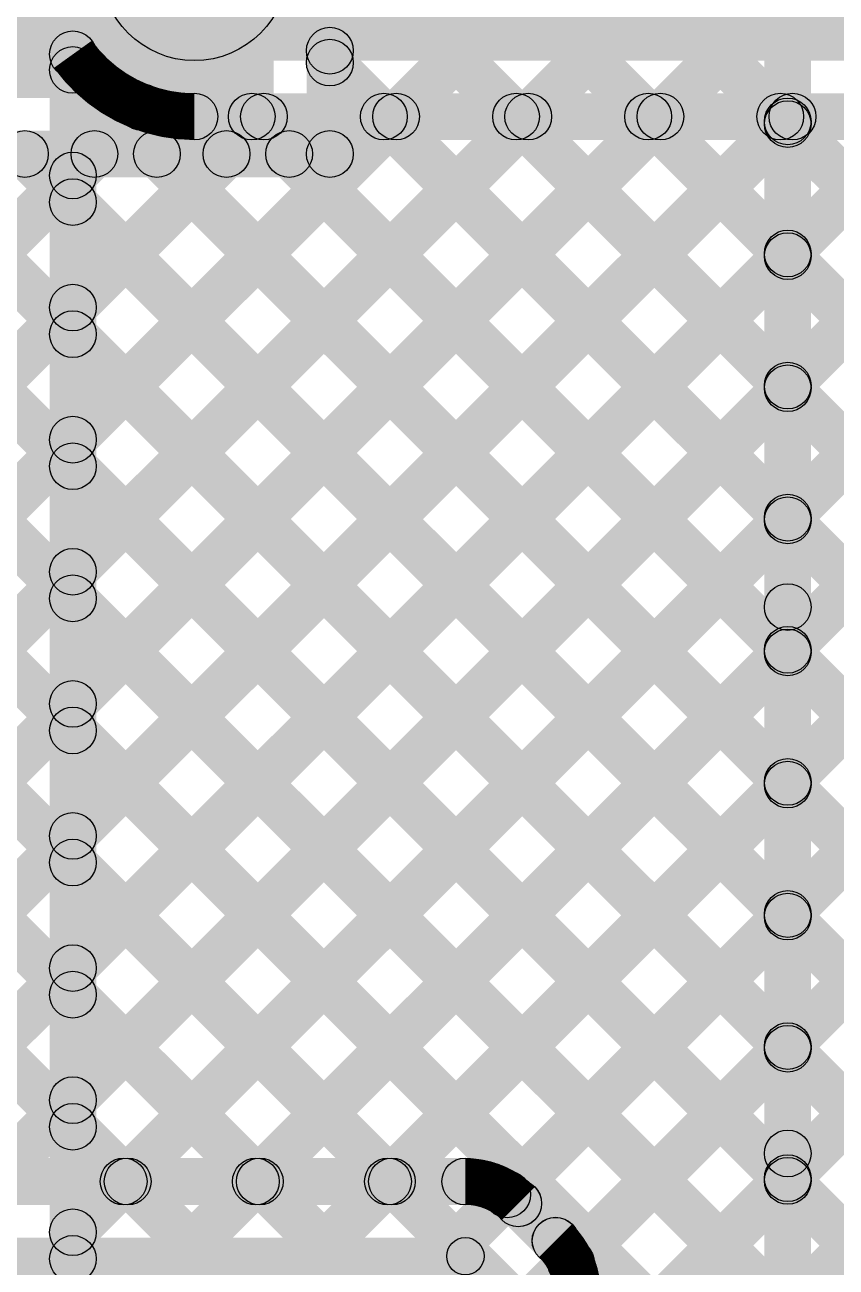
# Model space of a CAD drawing. Header units: millimetres. Extents: x -0.08 to 5.25, y -0.08 to 2.73.
# Drawn here: x 0.9567 to 1.1304, y 0.9347 to 1.2007 of the extents above; entities that cross this region are included whole.
import ezdxf

# ---------------------------------------------------------------- set-up
doc = ezdxf.new("R2010")
doc.units = ezdxf.units.MM
doc.header["$MEASUREMENT"] = 0
doc.layers.add('BottomLayer', color=5, linetype='Continuous')
doc.layers.add('TopLayer', color=1, linetype='Continuous')

msp = doc.modelspace()

# ---------------------------------------------------------------- hatches: boundary and pattern name
at = {"layer": 'BottomLayer'}
for points in [[(0.97054, 0.79717), (0.96346, 0.80424), (1.46176, 1.30254), (1.46883, 1.29546)], [(0.97054, 0.82545), (0.96346, 0.83253), (1.43347, 1.30254), (1.44055, 1.29546)], [(0.97054, 0.82545), (0.96346, 0.83253), (1.43347, 1.30254), (1.44055, 1.29546)], [(0.97054, 0.79717), (0.96346, 0.80424), (1.46176, 1.30254), (1.46883, 1.29546)], [(1.06192, 0.86027), (1.05485, 0.86734), (1.49004, 1.30254), (1.49711, 1.29546)], [(1.06192, 0.86027), (1.05485, 0.86734), (1.49004, 1.30254), (1.49711, 1.29546)], [(0.97054, 0.91031), (0.96346, 0.91738), (1.29162, 1.24554), (1.29869, 1.23846)], [(0.97054, 0.85374), (0.96346, 0.86081), (1.34819, 1.24554), (1.35526, 1.23846)], [(0.97054, 0.96688), (0.96346, 0.97395), (1.23505, 1.24554), (1.24212, 1.23846)], [(0.97054, 0.93859), (0.96346, 0.94566), (1.26334, 1.24554), (1.27041, 1.23846)], [(0.97054, 0.88202), (0.96346, 0.88909), (1.31991, 1.24554), (1.32698, 1.23846)], [(0.97054, 0.93859), (0.96346, 0.94566), (1.26334, 1.24554), (1.27041, 1.23846)], [(0.97054, 0.96688), (0.96346, 0.97395), (1.23505, 1.24554), (1.24212, 1.23846)], [(0.97054, 0.85374), (0.96346, 0.86081), (1.34819, 1.24554), (1.35526, 1.23846)], [(0.97054, 0.88202), (0.96346, 0.88909), (1.31991, 1.24554), (1.32698, 1.23846)], [(0.97054, 0.91031), (0.96346, 0.91738), (1.29162, 1.24554), (1.29869, 1.23846)], [(0.993, 1.193), (0.993, 1.233), (1.154, 1.233), (1.154, 1.193)], [(0.972, 0.56257), (0.962, 0.56257), (0.962, 1.19435), (0.972, 1.19435)], [(0.972, 0.56257), (0.962, 0.56257), (0.962, 1.19435), (0.972, 1.19435)], [(0.96346, 1.18746), (0.97054, 1.19453), (1.32153, 0.84354), (1.31446, 0.83646)], [(0.96346, 1.18746), (0.97054, 1.19453), (1.32153, 0.84354), (1.31446, 0.83646)], [(0.97054, 1.16487), (0.96346, 1.17194), (0.97814, 1.18661), (0.98521, 1.17954)], [(0.97054, 1.16487), (0.96346, 1.17194), (0.97814, 1.18661), (0.98521, 1.17954)], [(0.97054, 0.99516), (0.96346, 1.00223), (1.14577, 1.18454), (1.15284, 1.17746)], [(0.97054, 1.13658), (0.96346, 1.14365), (1.00435, 1.18454), (1.01142, 1.17746)], [(0.97054, 1.05173), (0.96346, 1.0588), (1.0892, 1.18454), (1.09627, 1.17746)], [(0.97054, 1.02344), (0.96346, 1.03052), (1.11748, 1.18454), (1.12456, 1.17746)], [(0.97054, 1.08001), (0.96346, 1.08708), (1.06092, 1.18454), (1.06799, 1.17746)], [(0.97054, 1.1083), (0.96346, 1.11537), (1.03263, 1.18454), (1.0397, 1.17746)], [(0.97054, 1.13658), (0.96346, 1.14365), (1.00435, 1.18454), (1.01142, 1.17746)], [(0.97054, 1.13658), (0.96346, 1.14365), (1.00435, 1.18454), (1.01142, 1.17746)], [(0.97054, 1.02344), (0.96346, 1.03052), (1.11748, 1.18454), (1.12456, 1.17746)], [(0.97054, 1.1083), (0.96346, 1.11537), (1.03263, 1.18454), (1.0397, 1.17746)], [(0.97054, 0.99516), (0.96346, 1.00223), (1.14577, 1.18454), (1.15284, 1.17746)], [(0.97054, 1.08001), (0.96346, 1.08708), (1.06092, 1.18454), (1.06799, 1.17746)], [(0.97054, 1.05173), (0.96346, 1.0588), (1.0892, 1.18454), (1.09627, 1.17746)], [(0.993, 1.176), (0.993, 1.186), (1.154, 1.186), (1.154, 1.176)], [(0.993, 1.176), (0.993, 1.186), (1.154, 1.186), (1.154, 1.176)], [(1.00174, 1.17746), (1.00881, 1.18454), (1.34981, 0.84354), (1.34274, 0.83646)], [(1.00174, 1.17746), (1.00881, 1.18454), (1.34981, 0.84354), (1.34274, 0.83646)], [(1.03003, 1.17746), (1.0371, 1.18454), (1.3781, 0.84354), (1.37103, 0.83646)], [(1.03003, 1.17746), (1.0371, 1.18454), (1.3781, 0.84354), (1.37103, 0.83646)], [(1.05831, 1.17746), (1.06538, 1.18454), (1.40638, 0.84354), (1.39931, 0.83646)], [(1.05831, 1.17746), (1.06538, 1.18454), (1.40638, 0.84354), (1.39931, 0.83646)], [(1.08659, 1.17746), (1.09367, 1.18454), (1.43467, 0.84354), (1.42759, 0.83646)], [(1.08659, 1.17746), (1.09367, 1.18454), (1.43467, 0.84354), (1.42759, 0.83646)], [(1.11488, 1.17746), (1.12195, 1.18454), (1.46295, 0.84354), (1.45588, 0.83646)], [(1.11488, 1.17746), (1.12195, 1.18454), (1.46295, 0.84354), (1.45588, 0.83646)], [(0.96346, 1.15917), (0.97054, 1.16624), (1.29324, 0.84354), (1.28617, 0.83646)], [(0.96346, 1.15917), (0.97054, 1.16624), (1.29324, 0.84354), (1.28617, 0.83646)], [(0.96346, 1.13089), (0.97054, 1.13796), (1.26496, 0.84354), (1.25789, 0.83646)], [(0.96346, 1.13089), (0.97054, 1.13796), (1.26496, 0.84354), (1.25789, 0.83646)], [(0.96346, 1.1026), (0.97054, 1.10968), (1.23668, 0.84354), (1.2296, 0.83646)], [(0.96346, 1.1026), (0.97054, 1.10968), (1.23668, 0.84354), (1.2296, 0.83646)], [(0.96346, 1.07432), (0.97054, 1.08139), (1.20839, 0.84354), (1.20132, 0.83646)], [(0.96346, 1.07432), (0.97054, 1.08139), (1.20839, 0.84354), (1.20132, 0.83646)], [(0.96346, 1.04604), (0.97054, 1.05311), (1.18011, 0.84354), (1.17304, 0.83646)], [(0.96346, 1.04604), (0.97054, 1.05311), (1.18011, 0.84354), (1.17304, 0.83646)], [(0.96346, 1.01775), (0.97054, 1.02482), (1.15182, 0.84354), (1.14475, 0.83646)], [(0.96346, 1.01775), (0.97054, 1.02482), (1.15182, 0.84354), (1.14475, 0.83646)], [(0.96346, 0.98947), (0.97054, 0.99654), (1.12872, 0.83835), (1.12165, 0.83128)], [(0.96346, 0.98947), (0.97054, 0.99654), (1.12872, 0.83835), (1.12165, 0.83128)], [(0.96346, 0.96118), (0.97054, 0.96825), (1.07491, 0.86388), (1.06784, 0.85681)], [(0.96346, 0.96118), (0.97054, 0.96825), (1.07491, 0.86388), (1.06784, 0.85681)], [(0.96346, 0.9329), (0.97054, 0.93997), (1.04806, 0.86244), (1.04099, 0.85537)], [(0.96346, 0.9329), (0.97054, 0.93997), (1.04806, 0.86244), (1.04099, 0.85537)]]:
    msp.add_hatch(color=5, dxfattribs=at).paths.add_polyline_path(points)
h = msp.add_hatch(color=5, dxfattribs=at)
edge = h.paths.add_edge_path()
edge.add_arc((0.993, 1.213), 0.02, 0, 360)
h = msp.add_hatch(color=5, dxfattribs=at)
edge = h.paths.add_edge_path()
edge.add_arc((0.967, 1.19435), 0.005, 0, 360)
h = msp.add_hatch(color=5, dxfattribs=at)
edge = h.paths.add_edge_path()
edge.add_arc((0.967, 1.19435), 0.005, 0, 360)
h = msp.add_hatch(color=5, dxfattribs=at)
edge = h.paths.add_edge_path()
edge.add_arc((0.967, 1.19435), 0.005, 0, 360)
h = msp.add_hatch(color=5, dxfattribs=at)
edge = h.paths.add_edge_path()
edge.add_arc((0.967, 1.19435), 0.005, 0, 360)
h = msp.add_hatch(color=5, dxfattribs=at)
edge = h.paths.add_edge_path()
edge.add_arc((0.967, 1.19099), 0.005, 0, 360)
h = msp.add_hatch(color=5, dxfattribs=at)
edge = h.paths.add_edge_path()
edge.add_arc((0.967, 1.19099), 0.005, 0, 360)
h = msp.add_hatch(color=5, dxfattribs=at)
edge = h.paths.add_edge_path()
edge.add_arc((0.98167, 1.18307), 0.005, 0, 360)
h = msp.add_hatch(color=5, dxfattribs=at)
edge = h.paths.add_edge_path()
edge.add_arc((0.98167, 1.18307), 0.005, 0, 360)
h = msp.add_hatch(color=5, dxfattribs=at)
edge = h.paths.add_edge_path()
edge.add_arc((0.993, 1.181), 0.005, 0, 360)
h = msp.add_hatch(color=5, dxfattribs=at)
edge = h.paths.add_edge_path()
edge.add_arc((0.993, 1.181), 0.005, 0, 360)
h = msp.add_hatch(color=5, dxfattribs=at)
edge = h.paths.add_edge_path()
edge.add_arc((0.993, 1.181), 0.005, 0, 360)
h = msp.add_hatch(color=5, dxfattribs=at)
edge = h.paths.add_edge_path()
edge.add_arc((0.993, 1.181), 0.005, 0, 360)
h = msp.add_hatch(color=5, dxfattribs=at)
edge = h.paths.add_edge_path()
edge.add_arc((1.00528, 1.181), 0.005, 0, 360)
h = msp.add_hatch(color=5, dxfattribs=at)
edge = h.paths.add_edge_path()
edge.add_arc((1.00528, 1.181), 0.005, 0, 360)
h = msp.add_hatch(color=5, dxfattribs=at)
edge = h.paths.add_edge_path()
edge.add_arc((1.00788, 1.181), 0.005, 0, 360)
h = msp.add_hatch(color=5, dxfattribs=at)
edge = h.paths.add_edge_path()
edge.add_arc((1.00788, 1.181), 0.005, 0, 360)
h = msp.add_hatch(color=5, dxfattribs=at)
edge = h.paths.add_edge_path()
edge.add_arc((1.00788, 1.181), 0.005, 0, 360)
h = msp.add_hatch(color=5, dxfattribs=at)
edge = h.paths.add_edge_path()
edge.add_arc((1.03356, 1.181), 0.005, 0, 360)
h = msp.add_hatch(color=5, dxfattribs=at)
edge = h.paths.add_edge_path()
edge.add_arc((1.03356, 1.181), 0.005, 0, 360)
h = msp.add_hatch(color=5, dxfattribs=at)
edge = h.paths.add_edge_path()
edge.add_arc((1.03617, 1.181), 0.005, 0, 360)
h = msp.add_hatch(color=5, dxfattribs=at)
edge = h.paths.add_edge_path()
edge.add_arc((1.03617, 1.181), 0.005, 0, 360)
h = msp.add_hatch(color=5, dxfattribs=at)
edge = h.paths.add_edge_path()
edge.add_arc((1.06185, 1.181), 0.005, 0, 360)
h = msp.add_hatch(color=5, dxfattribs=at)
edge = h.paths.add_edge_path()
edge.add_arc((1.06185, 1.181), 0.005, 0, 360)
h = msp.add_hatch(color=5, dxfattribs=at)
edge = h.paths.add_edge_path()
edge.add_arc((1.06445, 1.181), 0.005, 0, 360)
h = msp.add_hatch(color=5, dxfattribs=at)
edge = h.paths.add_edge_path()
edge.add_arc((1.06445, 1.181), 0.005, 0, 360)
h = msp.add_hatch(color=5, dxfattribs=at)
edge = h.paths.add_edge_path()
edge.add_arc((1.09013, 1.181), 0.005, 0, 360)
h = msp.add_hatch(color=5, dxfattribs=at)
edge = h.paths.add_edge_path()
edge.add_arc((1.09013, 1.181), 0.005, 0, 360)
h = msp.add_hatch(color=5, dxfattribs=at)
edge = h.paths.add_edge_path()
edge.add_arc((1.09274, 1.181), 0.005, 0, 360)
h = msp.add_hatch(color=5, dxfattribs=at)
edge = h.paths.add_edge_path()
edge.add_arc((1.09274, 1.181), 0.005, 0, 360)
h = msp.add_hatch(color=5, dxfattribs=at)
edge = h.paths.add_edge_path()
edge.add_arc((1.11841, 1.181), 0.005, 0, 360)
h = msp.add_hatch(color=5, dxfattribs=at)
edge = h.paths.add_edge_path()
edge.add_arc((1.11841, 1.181), 0.005, 0, 360)
h = msp.add_hatch(color=5, dxfattribs=at)
edge = h.paths.add_edge_path()
edge.add_arc((1.12102, 1.181), 0.005, 0, 360)
h = msp.add_hatch(color=5, dxfattribs=at)
edge = h.paths.add_edge_path()
edge.add_arc((1.12102, 1.181), 0.005, 0, 360)
h = msp.add_hatch(color=5, dxfattribs=at)
edge = h.paths.add_edge_path()
edge.add_arc((0.967, 1.1684), 0.005, 0, 360)
h = msp.add_hatch(color=5, dxfattribs=at)
edge = h.paths.add_edge_path()
edge.add_arc((0.967, 1.1684), 0.005, 0, 360)
h = msp.add_hatch(color=5, dxfattribs=at)
edge = h.paths.add_edge_path()
edge.add_arc((0.967, 1.16271), 0.005, 0, 360)
h = msp.add_hatch(color=5, dxfattribs=at)
edge = h.paths.add_edge_path()
edge.add_arc((0.967, 1.16271), 0.005, 0, 360)
h = msp.add_hatch(color=5, dxfattribs=at)
edge = h.paths.add_edge_path()
edge.add_arc((0.967, 1.14012), 0.005, 0, 360)
h = msp.add_hatch(color=5, dxfattribs=at)
edge = h.paths.add_edge_path()
edge.add_arc((0.967, 1.14012), 0.005, 0, 360)
h = msp.add_hatch(color=5, dxfattribs=at)
edge = h.paths.add_edge_path()
edge.add_arc((0.967, 1.14012), 0.005, 0, 360)
h = msp.add_hatch(color=5, dxfattribs=at)
edge = h.paths.add_edge_path()
edge.add_arc((0.967, 1.13442), 0.005, 0, 360)
h = msp.add_hatch(color=5, dxfattribs=at)
edge = h.paths.add_edge_path()
edge.add_arc((0.967, 1.13442), 0.005, 0, 360)
h = msp.add_hatch(color=5, dxfattribs=at)
edge = h.paths.add_edge_path()
edge.add_arc((0.967, 1.11183), 0.005, 0, 360)
h = msp.add_hatch(color=5, dxfattribs=at)
edge = h.paths.add_edge_path()
edge.add_arc((0.967, 1.11183), 0.005, 0, 360)
h = msp.add_hatch(color=5, dxfattribs=at)
edge = h.paths.add_edge_path()
edge.add_arc((0.967, 1.10614), 0.005, 0, 360)
h = msp.add_hatch(color=5, dxfattribs=at)
edge = h.paths.add_edge_path()
edge.add_arc((0.967, 1.10614), 0.005, 0, 360)
h = msp.add_hatch(color=5, dxfattribs=at)
edge = h.paths.add_edge_path()
edge.add_arc((0.967, 1.08355), 0.005, 0, 360)
h = msp.add_hatch(color=5, dxfattribs=at)
edge = h.paths.add_edge_path()
edge.add_arc((0.967, 1.08355), 0.005, 0, 360)
h = msp.add_hatch(color=5, dxfattribs=at)
edge = h.paths.add_edge_path()
edge.add_arc((0.967, 1.07786), 0.005, 0, 360)
h = msp.add_hatch(color=5, dxfattribs=at)
edge = h.paths.add_edge_path()
edge.add_arc((0.967, 1.07786), 0.005, 0, 360)
h = msp.add_hatch(color=5, dxfattribs=at)
edge = h.paths.add_edge_path()
edge.add_arc((0.967, 1.05526), 0.005, 0, 360)
h = msp.add_hatch(color=5, dxfattribs=at)
edge = h.paths.add_edge_path()
edge.add_arc((0.967, 1.05526), 0.005, 0, 360)
h = msp.add_hatch(color=5, dxfattribs=at)
edge = h.paths.add_edge_path()
edge.add_arc((0.967, 1.04957), 0.005, 0, 360)
h = msp.add_hatch(color=5, dxfattribs=at)
edge = h.paths.add_edge_path()
edge.add_arc((0.967, 1.04957), 0.005, 0, 360)
h = msp.add_hatch(color=5, dxfattribs=at)
edge = h.paths.add_edge_path()
edge.add_arc((0.967, 1.02698), 0.005, 0, 360)
h = msp.add_hatch(color=5, dxfattribs=at)
edge = h.paths.add_edge_path()
edge.add_arc((0.967, 1.02698), 0.005, 0, 360)
h = msp.add_hatch(color=5, dxfattribs=at)
edge = h.paths.add_edge_path()
edge.add_arc((0.967, 1.02129), 0.005, 0, 360)
h = msp.add_hatch(color=5, dxfattribs=at)
edge = h.paths.add_edge_path()
edge.add_arc((0.967, 1.02129), 0.005, 0, 360)
h = msp.add_hatch(color=5, dxfattribs=at)
edge = h.paths.add_edge_path()
edge.add_arc((0.967, 0.9987), 0.005, 0, 360)
h = msp.add_hatch(color=5, dxfattribs=at)
edge = h.paths.add_edge_path()
edge.add_arc((0.967, 0.9987), 0.005, 0, 360)
h = msp.add_hatch(color=5, dxfattribs=at)
edge = h.paths.add_edge_path()
edge.add_arc((0.967, 0.993), 0.005, 0, 360)
h = msp.add_hatch(color=5, dxfattribs=at)
edge = h.paths.add_edge_path()
edge.add_arc((0.967, 0.993), 0.005, 0, 360)
h = msp.add_hatch(color=5, dxfattribs=at)
edge = h.paths.add_edge_path()
edge.add_arc((0.967, 0.97041), 0.005, 0, 360)
h = msp.add_hatch(color=5, dxfattribs=at)
edge = h.paths.add_edge_path()
edge.add_arc((0.967, 0.97041), 0.005, 0, 360)
h = msp.add_hatch(color=5, dxfattribs=at)
edge = h.paths.add_edge_path()
edge.add_arc((0.967, 0.96472), 0.005, 0, 360)
h = msp.add_hatch(color=5, dxfattribs=at)
edge = h.paths.add_edge_path()
edge.add_arc((0.967, 0.96472), 0.005, 0, 360)
h = msp.add_hatch(color=5, dxfattribs=at)
edge = h.paths.add_edge_path()
edge.add_arc((0.967, 0.94213), 0.005, 0, 360)
h = msp.add_hatch(color=5, dxfattribs=at)
edge = h.paths.add_edge_path()
edge.add_arc((0.967, 0.94213), 0.005, 0, 360)
h = msp.add_hatch(color=5, dxfattribs=at)
edge = h.paths.add_edge_path()
edge.add_arc((0.967, 0.93643), 0.005, 0, 360)
h = msp.add_hatch(color=5, dxfattribs=at)
edge = h.paths.add_edge_path()
edge.add_arc((0.967, 0.93643), 0.005, 0, 360)
at = {"layer": 'TopLayer'}
for points in [[(1.02554, 1.19158), (1.01846, 1.19865), (1.25946, 1.43965), (1.26654, 1.43258)], [(1.02554, 1.19158), (1.01846, 1.19865), (1.25946, 1.43965), (1.26654, 1.43258)], [(1.02554, 1.19158), (1.01846, 1.19865), (1.25946, 1.43965), (1.26654, 1.43258)], [(0.746, 1.185), (1.01, 1.185), (1.01, 1.392), (0.746, 1.392)], [(1.125, 1.076), (1.115, 1.076), (1.115, 1.2725), (1.125, 1.2725)], [(1.125, 1.076), (1.115, 1.076), (1.115, 1.2725), (1.125, 1.2725)], [(0.8117, 0.94946), (0.80463, 0.95654), (1.11646, 1.26837), (1.12354, 1.2613)], [(0.85154, 0.9893), (0.84446, 0.99637), (1.11646, 1.26837), (1.12354, 1.2613)], [(1.04208, 1.25027), (1.04915, 1.25734), (1.12354, 1.18295), (1.11646, 1.17588)], [(1.04208, 1.25027), (1.04915, 1.25734), (1.12354, 1.18295), (1.11646, 1.17588)], [(1.027, 1.173), (1.017, 1.173), (1.017, 1.25288), (1.027, 1.25288)], [(1.027, 1.173), (1.017, 1.173), (1.017, 1.25288), (1.027, 1.25288)], [(1.01846, 1.24559), (1.02554, 1.25267), (1.12354, 1.15467), (1.11646, 1.14759)], [(1.01846, 1.24559), (1.02554, 1.25267), (1.12354, 1.15467), (1.11646, 1.14759)], [(0.83999, 0.94946), (0.83292, 0.95654), (1.11646, 1.24008), (1.12354, 1.23301)], [(0.85154, 0.96101), (0.84446, 0.96808), (1.11646, 1.24008), (1.12354, 1.23301)], [(1.01846, 1.21731), (1.02554, 1.22438), (1.12354, 1.12638), (1.11646, 1.11931)], [(1.01846, 1.21731), (1.02554, 1.22438), (1.12354, 1.12638), (1.11646, 1.11931)], [(0.86827, 0.94946), (0.8612, 0.95654), (1.11646, 1.2118), (1.12354, 1.20473)], [(0.86827, 0.94946), (0.8612, 0.95654), (1.11646, 1.2118), (1.12354, 1.20473)], [(1.01846, 1.18903), (1.02554, 1.1961), (1.12354, 1.0981), (1.11646, 1.09103)], [(1.01846, 1.18903), (1.02554, 1.1961), (1.12354, 1.0981), (1.11646, 1.09103)], [(0.89656, 0.94946), (0.88948, 0.95654), (1.11646, 1.18352), (1.12354, 1.17644)], [(0.89656, 0.94946), (0.88948, 0.95654), (1.11646, 1.18352), (1.12354, 1.17644)], [(0.748, 1.168), (0.748, 1.178), (1.022, 1.178), (1.022, 1.168)], [(0.75765, 0.95198), (0.75058, 0.95905), (0.96806, 1.17654), (0.97513, 1.16946)], [(0.75518, 1.16946), (0.76225, 1.17654), (0.98225, 0.95654), (0.97518, 0.94946)], [(0.78342, 0.94946), (0.77635, 0.95654), (0.99635, 1.17654), (1.00342, 1.16946)], [(0.78342, 0.94946), (0.77635, 0.95654), (0.99635, 1.17654), (1.00342, 1.16946)], [(0.78347, 1.16946), (0.79054, 1.17654), (1.01054, 0.95654), (1.00347, 0.94946)], [(0.81175, 1.16946), (0.81882, 1.17654), (1.03882, 0.95654), (1.03175, 0.94946)], [(0.84004, 1.16946), (0.84711, 1.17654), (1.12354, 0.90011), (1.11646, 0.89304)], [(0.85154, 1.04587), (0.84446, 1.05294), (0.96806, 1.17654), (0.97513, 1.16946)], [(0.85154, 1.01758), (0.84446, 1.02465), (0.99635, 1.17654), (1.00342, 1.16946)], [(0.848, 1.168), (0.848, 1.178), (1.022, 1.178), (1.022, 1.168)], [(0.86832, 1.16946), (0.87539, 1.17654), (1.12354, 0.92839), (1.11646, 0.92132)], [(0.86832, 1.16946), (0.87539, 1.17654), (1.12354, 0.92839), (1.11646, 0.92132)], [(0.8966, 1.16946), (0.90368, 1.17654), (1.12354, 0.95668), (1.11646, 0.9496)], [(0.8966, 1.16946), (0.90368, 1.17654), (1.12354, 0.95668), (1.11646, 0.9496)], [(0.92489, 1.16946), (0.93196, 1.17654), (1.12354, 0.98496), (1.11646, 0.97789)], [(0.92489, 1.16946), (0.93196, 1.17654), (1.12354, 0.98496), (1.11646, 0.97789)], [(0.95317, 1.16946), (0.96024, 1.17654), (1.12354, 1.01324), (1.11646, 1.00617)], [(0.95317, 1.16946), (0.96024, 1.17654), (1.12354, 1.01324), (1.11646, 1.00617)], [(0.98146, 1.16946), (0.98853, 1.17654), (1.12354, 1.04153), (1.11646, 1.03446)], [(0.98146, 1.16946), (0.98853, 1.17654), (1.12354, 1.04153), (1.11646, 1.03446)], [(1.00974, 1.16946), (1.01681, 1.17654), (1.12354, 1.06981), (1.11646, 1.06274)], [(1.00974, 1.16946), (1.01681, 1.17654), (1.12354, 1.06981), (1.11646, 1.06274)], [(0.84446, 1.16504), (0.85154, 1.17211), (1.12354, 0.90011), (1.11646, 0.89304)], [(0.92484, 0.94946), (0.91777, 0.95654), (1.11646, 1.15523), (1.12354, 1.14816)], [(0.92484, 0.94946), (0.91777, 0.95654), (1.11646, 1.15523), (1.12354, 1.14816)], [(0.84446, 1.13675), (0.85154, 1.14382), (1.03882, 0.95654), (1.03175, 0.94946)], [(0.95312, 0.94946), (0.94605, 0.95654), (1.11646, 1.12695), (1.12354, 1.11988)], [(0.95312, 0.94946), (0.94605, 0.95654), (1.11646, 1.12695), (1.12354, 1.11988)], [(0.84446, 1.10847), (0.85154, 1.11554), (1.01054, 0.95654), (1.00347, 0.94946)], [(0.98141, 0.94946), (0.97434, 0.95654), (1.11646, 1.09866), (1.12354, 1.09159)], [(0.98141, 0.94946), (0.97434, 0.95654), (1.11646, 1.09866), (1.12354, 1.09159)], [(0.84446, 1.08018), (0.85154, 1.08725), (0.98225, 0.95654), (0.97518, 0.94946)], [(1.125, 0.959), (1.115, 0.959), (1.115, 1.076), (1.125, 1.076)], [(1.125, 0.959), (1.115, 0.959), (1.115, 1.076), (1.125, 1.076)], [(1.125, 0.959), (1.115, 0.959), (1.115, 1.076), (1.125, 1.076)], [(1.125, 0.959), (1.115, 0.959), (1.115, 1.076), (1.125, 1.076)], [(1.00969, 0.94946), (1.00262, 0.95654), (1.11646, 1.07038), (1.12354, 1.06331)], [(1.00969, 0.94946), (1.00262, 0.95654), (1.11646, 1.07038), (1.12354, 1.06331)], [(1.03798, 0.94946), (1.03091, 0.95654), (1.11646, 1.04209), (1.12354, 1.03502)], [(1.03798, 0.94946), (1.03091, 0.95654), (1.11646, 1.04209), (1.12354, 1.03502)], [(1.06351, 0.94671), (1.05644, 0.95378), (1.11646, 1.01381), (1.12354, 1.00674)], [(1.06351, 0.94671), (1.05644, 0.95378), (1.11646, 1.01381), (1.12354, 1.00674)], [(1.07712, 0.93204), (1.07005, 0.93911), (1.11646, 0.98553), (1.12354, 0.97845)], [(1.07712, 0.93204), (1.07005, 0.93911), (1.11646, 0.98553), (1.12354, 0.97845)], [(0.75663, 0.948), (0.75663, 0.958), (1.051, 0.958), (1.051, 0.948)], [(0.848, 0.948), (0.848, 0.958), (1.051, 0.958), (1.051, 0.948)], [(1.125, 0.895), (1.115, 0.895), (1.115, 0.959), (1.125, 0.959)], [(1.125, 0.895), (1.115, 0.895), (1.115, 0.959), (1.125, 0.959)], [(1.07854, 0.90517), (1.07146, 0.91224), (1.11646, 0.95724), (1.12354, 0.95017)], [(1.07854, 0.90517), (1.07146, 0.91224), (1.11646, 0.95724), (1.12354, 0.95017)], [(1.05879, 0.94476), (1.06586, 0.95184), (1.07384, 0.94386), (1.06676, 0.93679)], [(1.05879, 0.94476), (1.06586, 0.95184), (1.07384, 0.94386), (1.06676, 0.93679)], [(0.75, 0.933), (0.75, 0.941), (1.051, 0.941), (1.051, 0.933)], [(1.04817, 0.93417), (1.05383, 0.93983), (1.06183, 0.93183), (1.05617, 0.92617)]]:
    msp.add_hatch(color=1, dxfattribs=at).paths.add_polyline_path(points)
h = msp.add_hatch(color=1, dxfattribs=at)
edge = h.paths.add_edge_path()
edge.add_arc((1.022, 1.19512), 0.005, 0, 360)
h = msp.add_hatch(color=1, dxfattribs=at)
edge = h.paths.add_edge_path()
edge.add_arc((1.022, 1.19512), 0.005, 0, 360)
h = msp.add_hatch(color=1, dxfattribs=at)
edge = h.paths.add_edge_path()
edge.add_arc((1.022, 1.19512), 0.005, 0, 360)
h = msp.add_hatch(color=1, dxfattribs=at)
edge = h.paths.add_edge_path()
edge.add_arc((1.022, 1.19256), 0.005, 0, 360)
h = msp.add_hatch(color=1, dxfattribs=at)
edge = h.paths.add_edge_path()
edge.add_arc((1.022, 1.19256), 0.005, 0, 360)
h = msp.add_hatch(color=1, dxfattribs=at)
edge = h.paths.add_edge_path()
edge.add_arc((1.12, 1.17998), 0.005, 0, 360)
h = msp.add_hatch(color=1, dxfattribs=at)
edge = h.paths.add_edge_path()
edge.add_arc((1.12, 1.17998), 0.005, 0, 360)
h = msp.add_hatch(color=1, dxfattribs=at)
edge = h.paths.add_edge_path()
edge.add_arc((1.12, 1.17941), 0.005, 0, 360)
h = msp.add_hatch(color=1, dxfattribs=at)
edge = h.paths.add_edge_path()
edge.add_arc((1.12, 1.17941), 0.005, 0, 360)
h = msp.add_hatch(color=1, dxfattribs=at)
edge = h.paths.add_edge_path()
edge.add_arc((0.95671, 1.173), 0.005, 0, 360)
h = msp.add_hatch(color=1, dxfattribs=at)
edge = h.paths.add_edge_path()
edge.add_arc((0.95671, 1.173), 0.005, 0, 360)
h = msp.add_hatch(color=1, dxfattribs=at)
edge = h.paths.add_edge_path()
edge.add_arc((0.9716, 1.173), 0.005, 0, 360)
h = msp.add_hatch(color=1, dxfattribs=at)
edge = h.paths.add_edge_path()
edge.add_arc((0.9716, 1.173), 0.005, 0, 360)
h = msp.add_hatch(color=1, dxfattribs=at)
edge = h.paths.add_edge_path()
edge.add_arc((0.98499, 1.173), 0.005, 0, 360)
h = msp.add_hatch(color=1, dxfattribs=at)
edge = h.paths.add_edge_path()
edge.add_arc((0.98499, 1.173), 0.005, 0, 360)
h = msp.add_hatch(color=1, dxfattribs=at)
edge = h.paths.add_edge_path()
edge.add_arc((0.99988, 1.173), 0.005, 0, 360)
h = msp.add_hatch(color=1, dxfattribs=at)
edge = h.paths.add_edge_path()
edge.add_arc((0.99988, 1.173), 0.005, 0, 360)
h = msp.add_hatch(color=1, dxfattribs=at)
edge = h.paths.add_edge_path()
edge.add_arc((0.99988, 1.173), 0.005, 0, 360)
h = msp.add_hatch(color=1, dxfattribs=at)
edge = h.paths.add_edge_path()
edge.add_arc((1.01328, 1.173), 0.005, 0, 360)
h = msp.add_hatch(color=1, dxfattribs=at)
edge = h.paths.add_edge_path()
edge.add_arc((1.01328, 1.173), 0.005, 0, 360)
h = msp.add_hatch(color=1, dxfattribs=at)
edge = h.paths.add_edge_path()
edge.add_arc((1.022, 1.173), 0.005, 0, 360)
h = msp.add_hatch(color=1, dxfattribs=at)
edge = h.paths.add_edge_path()
edge.add_arc((1.022, 1.173), 0.005, 0, 360)
h = msp.add_hatch(color=1, dxfattribs=at)
edge = h.paths.add_edge_path()
edge.add_arc((1.022, 1.173), 0.005, 0, 360)
h = msp.add_hatch(color=1, dxfattribs=at)
edge = h.paths.add_edge_path()
edge.add_arc((1.022, 1.173), 0.005, 0, 360)
h = msp.add_hatch(color=1, dxfattribs=at)
edge = h.paths.add_edge_path()
edge.add_arc((1.12, 1.1517), 0.005, 0, 360)
h = msp.add_hatch(color=1, dxfattribs=at)
edge = h.paths.add_edge_path()
edge.add_arc((1.12, 1.1517), 0.005, 0, 360)
h = msp.add_hatch(color=1, dxfattribs=at)
edge = h.paths.add_edge_path()
edge.add_arc((1.12, 1.15113), 0.005, 0, 360)
h = msp.add_hatch(color=1, dxfattribs=at)
edge = h.paths.add_edge_path()
edge.add_arc((1.12, 1.15113), 0.005, 0, 360)
h = msp.add_hatch(color=1, dxfattribs=at)
edge = h.paths.add_edge_path()
edge.add_arc((1.12, 1.12341), 0.005, 0, 360)
h = msp.add_hatch(color=1, dxfattribs=at)
edge = h.paths.add_edge_path()
edge.add_arc((1.12, 1.12341), 0.005, 0, 360)
h = msp.add_hatch(color=1, dxfattribs=at)
edge = h.paths.add_edge_path()
edge.add_arc((1.12, 1.12285), 0.005, 0, 360)
h = msp.add_hatch(color=1, dxfattribs=at)
edge = h.paths.add_edge_path()
edge.add_arc((1.12, 1.12285), 0.005, 0, 360)
h = msp.add_hatch(color=1, dxfattribs=at)
edge = h.paths.add_edge_path()
edge.add_arc((1.12, 1.09513), 0.005, 0, 360)
h = msp.add_hatch(color=1, dxfattribs=at)
edge = h.paths.add_edge_path()
edge.add_arc((1.12, 1.09513), 0.005, 0, 360)
h = msp.add_hatch(color=1, dxfattribs=at)
edge = h.paths.add_edge_path()
edge.add_arc((1.12, 1.09456), 0.005, 0, 360)
h = msp.add_hatch(color=1, dxfattribs=at)
edge = h.paths.add_edge_path()
edge.add_arc((1.12, 1.09456), 0.005, 0, 360)
h = msp.add_hatch(color=1, dxfattribs=at)
edge = h.paths.add_edge_path()
edge.add_arc((1.12, 1.076), 0.005, 0, 360)
h = msp.add_hatch(color=1, dxfattribs=at)
edge = h.paths.add_edge_path()
edge.add_arc((1.12, 1.076), 0.005, 0, 360)
h = msp.add_hatch(color=1, dxfattribs=at)
edge = h.paths.add_edge_path()
edge.add_arc((1.12, 1.076), 0.005, 0, 360)
h = msp.add_hatch(color=1, dxfattribs=at)
edge = h.paths.add_edge_path()
edge.add_arc((1.12, 1.076), 0.005, 0, 360)
h = msp.add_hatch(color=1, dxfattribs=at)
edge = h.paths.add_edge_path()
edge.add_arc((1.12, 1.076), 0.005, 0, 360)
h = msp.add_hatch(color=1, dxfattribs=at)
edge = h.paths.add_edge_path()
edge.add_arc((1.12, 1.076), 0.005, 0, 360)
h = msp.add_hatch(color=1, dxfattribs=at)
edge = h.paths.add_edge_path()
edge.add_arc((1.12, 1.06684), 0.005, 0, 360)
h = msp.add_hatch(color=1, dxfattribs=at)
edge = h.paths.add_edge_path()
edge.add_arc((1.12, 1.06684), 0.005, 0, 360)
h = msp.add_hatch(color=1, dxfattribs=at)
edge = h.paths.add_edge_path()
edge.add_arc((1.12, 1.06628), 0.005, 0, 360)
h = msp.add_hatch(color=1, dxfattribs=at)
edge = h.paths.add_edge_path()
edge.add_arc((1.12, 1.06628), 0.005, 0, 360)
h = msp.add_hatch(color=1, dxfattribs=at)
edge = h.paths.add_edge_path()
edge.add_arc((1.12, 1.03856), 0.005, 0, 360)
h = msp.add_hatch(color=1, dxfattribs=at)
edge = h.paths.add_edge_path()
edge.add_arc((1.12, 1.03856), 0.005, 0, 360)
h = msp.add_hatch(color=1, dxfattribs=at)
edge = h.paths.add_edge_path()
edge.add_arc((1.12, 1.03799), 0.005, 0, 360)
h = msp.add_hatch(color=1, dxfattribs=at)
edge = h.paths.add_edge_path()
edge.add_arc((1.12, 1.03799), 0.005, 0, 360)
h = msp.add_hatch(color=1, dxfattribs=at)
edge = h.paths.add_edge_path()
edge.add_arc((1.12, 1.01027), 0.005, 0, 360)
h = msp.add_hatch(color=1, dxfattribs=at)
edge = h.paths.add_edge_path()
edge.add_arc((1.12, 1.01027), 0.005, 0, 360)
h = msp.add_hatch(color=1, dxfattribs=at)
edge = h.paths.add_edge_path()
edge.add_arc((1.12, 1.00971), 0.005, 0, 360)
h = msp.add_hatch(color=1, dxfattribs=at)
edge = h.paths.add_edge_path()
edge.add_arc((1.12, 1.00971), 0.005, 0, 360)
h = msp.add_hatch(color=1, dxfattribs=at)
edge = h.paths.add_edge_path()
edge.add_arc((1.12, 0.98199), 0.005, 0, 360)
h = msp.add_hatch(color=1, dxfattribs=at)
edge = h.paths.add_edge_path()
edge.add_arc((1.12, 0.98199), 0.005, 0, 360)
h = msp.add_hatch(color=1, dxfattribs=at)
edge = h.paths.add_edge_path()
edge.add_arc((1.12, 0.98142), 0.005, 0, 360)
h = msp.add_hatch(color=1, dxfattribs=at)
edge = h.paths.add_edge_path()
edge.add_arc((1.12, 0.98142), 0.005, 0, 360)
h = msp.add_hatch(color=1, dxfattribs=at)
edge = h.paths.add_edge_path()
edge.add_arc((1.12, 0.959), 0.005, 0, 360)
h = msp.add_hatch(color=1, dxfattribs=at)
edge = h.paths.add_edge_path()
edge.add_arc((1.12, 0.959), 0.005, 0, 360)
h = msp.add_hatch(color=1, dxfattribs=at)
edge = h.paths.add_edge_path()
edge.add_arc((1.12, 0.959), 0.005, 0, 360)
h = msp.add_hatch(color=1, dxfattribs=at)
edge = h.paths.add_edge_path()
edge.add_arc((1.12, 0.959), 0.005, 0, 360)
h = msp.add_hatch(color=1, dxfattribs=at)
edge = h.paths.add_edge_path()
edge.add_arc((1.12, 0.959), 0.005, 0, 360)
h = msp.add_hatch(color=1, dxfattribs=at)
edge = h.paths.add_edge_path()
edge.add_arc((1.12, 0.959), 0.005, 0, 360)
h = msp.add_hatch(color=1, dxfattribs=at)
edge = h.paths.add_edge_path()
edge.add_arc((0.97787, 0.953), 0.005, 0, 360)
h = msp.add_hatch(color=1, dxfattribs=at)
edge = h.paths.add_edge_path()
edge.add_arc((0.97787, 0.953), 0.005, 0, 360)
h = msp.add_hatch(color=1, dxfattribs=at)
edge = h.paths.add_edge_path()
edge.add_arc((0.97872, 0.953), 0.005, 0, 360)
h = msp.add_hatch(color=1, dxfattribs=at)
edge = h.paths.add_edge_path()
edge.add_arc((0.97872, 0.953), 0.005, 0, 360)
h = msp.add_hatch(color=1, dxfattribs=at)
edge = h.paths.add_edge_path()
edge.add_arc((1.00616, 0.953), 0.005, 0, 360)
h = msp.add_hatch(color=1, dxfattribs=at)
edge = h.paths.add_edge_path()
edge.add_arc((1.00616, 0.953), 0.005, 0, 360)
h = msp.add_hatch(color=1, dxfattribs=at)
edge = h.paths.add_edge_path()
edge.add_arc((1.007, 0.953), 0.005, 0, 360)
h = msp.add_hatch(color=1, dxfattribs=at)
edge = h.paths.add_edge_path()
edge.add_arc((1.007, 0.953), 0.005, 0, 360)
h = msp.add_hatch(color=1, dxfattribs=at)
edge = h.paths.add_edge_path()
edge.add_arc((1.03444, 0.953), 0.005, 0, 360)
h = msp.add_hatch(color=1, dxfattribs=at)
edge = h.paths.add_edge_path()
edge.add_arc((1.03444, 0.953), 0.005, 0, 360)
h = msp.add_hatch(color=1, dxfattribs=at)
edge = h.paths.add_edge_path()
edge.add_arc((1.03529, 0.953), 0.005, 0, 360)
h = msp.add_hatch(color=1, dxfattribs=at)
edge = h.paths.add_edge_path()
edge.add_arc((1.03529, 0.953), 0.005, 0, 360)
h = msp.add_hatch(color=1, dxfattribs=at)
edge = h.paths.add_edge_path()
edge.add_arc((1.051, 0.953), 0.005, 0, 360)
h = msp.add_hatch(color=1, dxfattribs=at)
edge = h.paths.add_edge_path()
edge.add_arc((1.051, 0.953), 0.005, 0, 360)
h = msp.add_hatch(color=1, dxfattribs=at)
edge = h.paths.add_edge_path()
edge.add_arc((1.051, 0.953), 0.005, 0, 360)
h = msp.add_hatch(color=1, dxfattribs=at)
edge = h.paths.add_edge_path()
edge.add_arc((1.051, 0.953), 0.005, 0, 360)
h = msp.add_hatch(color=1, dxfattribs=at)
edge = h.paths.add_edge_path()
edge.add_arc((1.051, 0.953), 0.005, 0, 360)
h = msp.add_hatch(color=1, dxfattribs=at)
edge = h.paths.add_edge_path()
edge.add_arc((1.051, 0.953), 0.005, 0, 360)
h = msp.add_hatch(color=1, dxfattribs=at)
edge = h.paths.add_edge_path()
edge.add_arc((1.12, 0.95371), 0.005, 0, 360)
h = msp.add_hatch(color=1, dxfattribs=at)
edge = h.paths.add_edge_path()
edge.add_arc((1.12, 0.95371), 0.005, 0, 360)
h = msp.add_hatch(color=1, dxfattribs=at)
edge = h.paths.add_edge_path()
edge.add_arc((1.12, 0.95314), 0.005, 0, 360)
h = msp.add_hatch(color=1, dxfattribs=at)
edge = h.paths.add_edge_path()
edge.add_arc((1.12, 0.95314), 0.005, 0, 360)
h = msp.add_hatch(color=1, dxfattribs=at)
edge = h.paths.add_edge_path()
edge.add_arc((1.05997, 0.95025), 0.005, 0, 360)
h = msp.add_hatch(color=1, dxfattribs=at)
edge = h.paths.add_edge_path()
edge.add_arc((1.05997, 0.95025), 0.005, 0, 360)
h = msp.add_hatch(color=1, dxfattribs=at)
edge = h.paths.add_edge_path()
edge.add_arc((1.06231, 0.94831), 0.005, 0, 360)
h = msp.add_hatch(color=1, dxfattribs=at)
edge = h.paths.add_edge_path()
edge.add_arc((1.06231, 0.94831), 0.005, 0, 360)
h = msp.add_hatch(color=1, dxfattribs=at)
edge = h.paths.add_edge_path()
edge.add_arc((1.06233, 0.9483), 0.005, 0, 360)
h = msp.add_hatch(color=1, dxfattribs=at)
edge = h.paths.add_edge_path()
edge.add_arc((1.06233, 0.9483), 0.005, 0, 360)
h = msp.add_hatch(color=1, dxfattribs=at)
edge = h.paths.add_edge_path()
edge.add_arc((1.06233, 0.9483), 0.005, 0, 360)
h = msp.add_hatch(color=1, dxfattribs=at)
edge = h.paths.add_edge_path()
edge.add_arc((1.06233, 0.9483), 0.005, 0, 360)
h = msp.add_hatch(color=1, dxfattribs=at)
edge = h.paths.add_edge_path()
edge.add_arc((1.0703, 0.94033), 0.005, 0, 360)
h = msp.add_hatch(color=1, dxfattribs=at)
edge = h.paths.add_edge_path()
edge.add_arc((1.0703, 0.94033), 0.005, 0, 360)
h = msp.add_hatch(color=1, dxfattribs=at)
edge = h.paths.add_edge_path()
edge.add_arc((1.0703, 0.94033), 0.005, 0, 360)
h = msp.add_hatch(color=1, dxfattribs=at)
edge = h.paths.add_edge_path()
edge.add_arc((1.0703, 0.94033), 0.005, 0, 360)
h = msp.add_hatch(color=1, dxfattribs=at)
edge = h.paths.add_edge_path()
edge.add_arc((1.07031, 0.94031), 0.005, 0, 360)
h = msp.add_hatch(color=1, dxfattribs=at)
edge = h.paths.add_edge_path()
edge.add_arc((1.07031, 0.94031), 0.005, 0, 360)
h = msp.add_hatch(color=1, dxfattribs=at)
edge = h.paths.add_edge_path()
edge.add_arc((1.051, 0.937), 0.004, 0, 360)
h = msp.add_hatch(color=1, dxfattribs=at)
edge = h.paths.add_edge_path()
edge.add_arc((1.051, 0.937), 0.004, 0, 360)
h = msp.add_hatch(color=1, dxfattribs=at)
edge = h.paths.add_edge_path()
edge.add_arc((1.07359, 0.93558), 0.005, 0, 360)
h = msp.add_hatch(color=1, dxfattribs=at)
edge = h.paths.add_edge_path()
edge.add_arc((1.07359, 0.93558), 0.005, 0, 360)

# ---------------------------------------------------------------- linework, layer by layer
at = {"layer": 'BottomLayer', "const_width": 0.01}
msp.add_lwpolyline([(0.993, 1.181, -0.241653), (0.967, 1.19435)], format="xyb", dxfattribs=at)
msp.add_lwpolyline([(0.993, 1.181, -0.241653), (0.967, 1.19435)], format="xyb", dxfattribs=at)
at = {"layer": 'BottomLayer'}
for centre, radius in [((0.993, 1.213), 0.02), ((0.967, 1.19435), 0.005), ((0.967, 1.19435), 0.005), ((0.967, 1.19435), 0.005), ((0.967, 1.19435), 0.005), ((0.967, 1.19099), 0.005), ((0.967, 1.19099), 0.005), ((0.98167, 1.18307), 0.005), ((0.98167, 1.18307), 0.005), ((0.993, 1.181), 0.005), ((0.993, 1.181), 0.005), ((0.993, 1.181), 0.005), ((0.993, 1.181), 0.005), ((1.00528, 1.181), 0.005), ((1.00528, 1.181), 0.005), ((1.00788, 1.181), 0.005), ((1.00788, 1.181), 0.005), ((1.00788, 1.181), 0.005), ((1.03356, 1.181), 0.005), ((1.03356, 1.181), 0.005), ((1.03617, 1.181), 0.005), ((1.03617, 1.181), 0.005), ((1.06185, 1.181), 0.005), ((1.06185, 1.181), 0.005), ((1.06445, 1.181), 0.005), ((1.06445, 1.181), 0.005), ((1.09013, 1.181), 0.005), ((1.09013, 1.181), 0.005), ((1.09274, 1.181), 0.005), ((1.09274, 1.181), 0.005), ((1.11841, 1.181), 0.005), ((1.11841, 1.181), 0.005), ((1.12102, 1.181), 0.005), ((1.12102, 1.181), 0.005), ((0.967, 1.1684), 0.005), ((0.967, 1.1684), 0.005), ((0.967, 1.16271), 0.005), ((0.967, 1.16271), 0.005), ((0.967, 1.14012), 0.005), ((0.967, 1.14012), 0.005), ((0.967, 1.14012), 0.005), ((0.967, 1.13442), 0.005), ((0.967, 1.13442), 0.005), ((0.967, 1.11183), 0.005), ((0.967, 1.11183), 0.005), ((0.967, 1.10614), 0.005), ((0.967, 1.10614), 0.005), ((0.967, 1.08355), 0.005), ((0.967, 1.08355), 0.005), ((0.967, 1.07786), 0.005), ((0.967, 1.07786), 0.005), ((0.967, 1.05526), 0.005), ((0.967, 1.05526), 0.005), ((0.967, 1.04957), 0.005), ((0.967, 1.04957), 0.005), ((0.967, 1.02698), 0.005), ((0.967, 1.02698), 0.005), ((0.967, 1.02129), 0.005), ((0.967, 1.02129), 0.005), ((0.967, 0.9987), 0.005), ((0.967, 0.9987), 0.005), ((0.967, 0.993), 0.005), ((0.967, 0.993), 0.005), ((0.967, 0.97041), 0.005), ((0.967, 0.97041), 0.005), ((0.967, 0.96472), 0.005), ((0.967, 0.96472), 0.005), ((0.967, 0.94213), 0.005), ((0.967, 0.94213), 0.005), ((0.967, 0.93643), 0.005), ((0.967, 0.93643), 0.005)]:
    msp.add_circle(centre, radius, dxfattribs=at)
at = {"layer": 'TopLayer', "const_width": 0.01}
for points in [[(1.051, 0.953, -0.199231), (1.06233, 0.9483)], [(1.051, 0.953, -0.198912), (1.06231, 0.94831)], [(1.051, 0.953, -0.198912), (1.06231, 0.94831)], [(1.051, 0.953, -0.199231), (1.06233, 0.9483)], [(1.0703, 0.94033, -0.199231), (1.075, 0.929)], [(1.0703, 0.94033, -0.199231), (1.075, 0.929)], [(1.07031, 0.94031, -0.198912), (1.075, 0.929)], [(1.07031, 0.94031, -0.198912), (1.075, 0.929)]]:
    msp.add_lwpolyline(points, format="xyb", dxfattribs=at)
at = {"layer": 'TopLayer'}
for centre, radius in [((1.022, 1.19512), 0.005), ((1.022, 1.19512), 0.005), ((1.022, 1.19512), 0.005), ((1.022, 1.19256), 0.005), ((1.022, 1.19256), 0.005), ((1.12, 1.17998), 0.005), ((1.12, 1.17998), 0.005), ((1.12, 1.17941), 0.005), ((1.12, 1.17941), 0.005), ((0.95671, 1.173), 0.005), ((0.95671, 1.173), 0.005), ((0.9716, 1.173), 0.005), ((0.9716, 1.173), 0.005), ((0.98499, 1.173), 0.005), ((0.98499, 1.173), 0.005), ((0.99988, 1.173), 0.005), ((0.99988, 1.173), 0.005), ((0.99988, 1.173), 0.005), ((1.01328, 1.173), 0.005), ((1.01328, 1.173), 0.005), ((1.022, 1.173), 0.005), ((1.022, 1.173), 0.005), ((1.022, 1.173), 0.005), ((1.022, 1.173), 0.005), ((1.12, 1.1517), 0.005), ((1.12, 1.1517), 0.005), ((1.12, 1.15113), 0.005), ((1.12, 1.15113), 0.005), ((1.12, 1.12341), 0.005), ((1.12, 1.12341), 0.005), ((1.12, 1.12285), 0.005), ((1.12, 1.12285), 0.005), ((1.12, 1.09513), 0.005), ((1.12, 1.09513), 0.005), ((1.12, 1.09456), 0.005), ((1.12, 1.09456), 0.005), ((1.12, 1.076), 0.005), ((1.12, 1.076), 0.005), ((1.12, 1.076), 0.005), ((1.12, 1.076), 0.005), ((1.12, 1.076), 0.005), ((1.12, 1.076), 0.005), ((1.12, 1.06684), 0.005), ((1.12, 1.06684), 0.005), ((1.12, 1.06628), 0.005), ((1.12, 1.06628), 0.005), ((1.12, 1.03856), 0.005), ((1.12, 1.03856), 0.005), ((1.12, 1.03799), 0.005), ((1.12, 1.03799), 0.005), ((1.12, 1.01027), 0.005), ((1.12, 1.01027), 0.005), ((1.12, 1.00971), 0.005), ((1.12, 1.00971), 0.005), ((1.12, 0.98199), 0.005), ((1.12, 0.98199), 0.005), ((1.12, 0.98142), 0.005), ((1.12, 0.98142), 0.005), ((1.12, 0.959), 0.005), ((1.12, 0.959), 0.005), ((1.12, 0.959), 0.005), ((1.12, 0.959), 0.005), ((1.12, 0.959), 0.005), ((1.12, 0.959), 0.005), ((0.97787, 0.953), 0.005), ((0.97787, 0.953), 0.005), ((0.97872, 0.953), 0.005), ((0.97872, 0.953), 0.005), ((1.00616, 0.953), 0.005), ((1.00616, 0.953), 0.005), ((1.007, 0.953), 0.005), ((1.007, 0.953), 0.005), ((1.03444, 0.953), 0.005), ((1.03444, 0.953), 0.005), ((1.03529, 0.953), 0.005), ((1.03529, 0.953), 0.005), ((1.051, 0.953), 0.005), ((1.051, 0.953), 0.005), ((1.051, 0.953), 0.005), ((1.051, 0.953), 0.005), ((1.051, 0.953), 0.005), ((1.051, 0.953), 0.005), ((1.12, 0.95371), 0.005), ((1.12, 0.95371), 0.005), ((1.12, 0.95314), 0.005), ((1.12, 0.95314), 0.005), ((1.05997, 0.95025), 0.005), ((1.05997, 0.95025), 0.005), ((1.06231, 0.94831), 0.005), ((1.06231, 0.94831), 0.005), ((1.06233, 0.9483), 0.005), ((1.06233, 0.9483), 0.005), ((1.06233, 0.9483), 0.005), ((1.06233, 0.9483), 0.005), ((1.0703, 0.94033), 0.005), ((1.0703, 0.94033), 0.005), ((1.0703, 0.94033), 0.005), ((1.0703, 0.94033), 0.005), ((1.07031, 0.94031), 0.005), ((1.07031, 0.94031), 0.005), ((1.051, 0.937), 0.004), ((1.051, 0.937), 0.004), ((1.07359, 0.93558), 0.005), ((1.07359, 0.93558), 0.005)]:
    msp.add_circle(centre, radius, dxfattribs=at)

doc.saveas('drawing.dxf')
